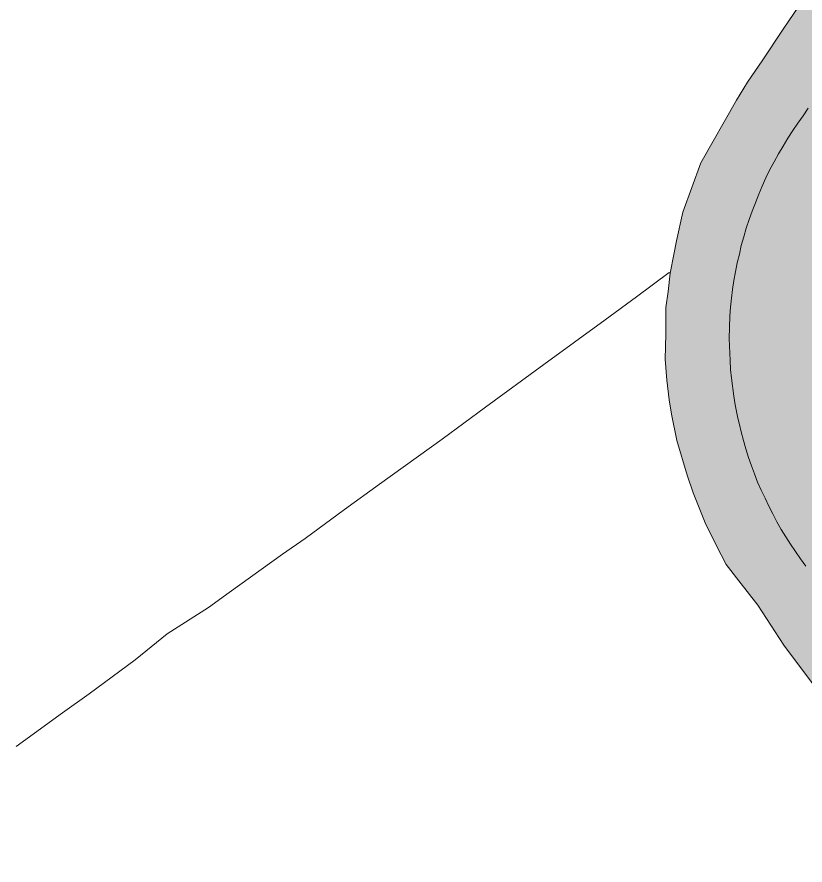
# Model space of a CAD drawing. Header units: metres. Extents: x 662613 to 666742, y 2728069 to 2732733.
# Drawn here: x 664489.3 to 664559.8, y 2730066.6 to 2730142.6 of the extents above; entities that cross this region are included whole.
import ezdxf

# ---------------------------------------------------------------- set-up
doc = ezdxf.new("R2010")
doc.units = ezdxf.units.M
doc.header["$MEASUREMENT"] = 0
for name, color, linetype, lineweight in [('Rods Hatch_2024$0$DQ_ROADS', 8, 'Continuous', 13), ('Xref_DQ_MasterPlan_2024$0$DQ_PLOTS', 252, 'Continuous', 15), ('Xref_DQ_MasterPlan_2024$0$DQ_ROADS', 8, 'Continuous', 13)]:
    doc.layers.add(name, color=color, linetype=linetype, lineweight=lineweight)

# ---------------------------------------------------------------- blocks, each defined once
blk = doc.blocks.new('Xref_DQ_MasterPlan_2024$0$DQ_Roads_')
at = {"layer": 'Xref_DQ_MasterPlan_2024$0$DQ_ROADS'}
blk.add_lwpolyline([(664559.8871, 2730093.3635), (664559.4075, 2730094.0172), (664558.9655, 2730094.6797), (664558.521, 2730095.3335), (664558.0969, 2730095.9917), (664557.69, 2730096.6684), (664557.2974, 2730097.3569), (664556.9319, 2730098.0487), (664556.561, 2730098.7403), (664556.2325, 2730099.4609), (664555.8985, 2730100.167), (664555.5683, 2730100.8957), (664555.2887, 2730101.6343), (664555.009, 2730102.3696), (664554.7507, 2730103.1183), (664554.5117, 2730103.8694), (664554.291, 2730104.6309), (664554.093, 2730105.406), (664553.9335, 2730106.057), (664553.7952, 2730106.6342), (664553.6847, 2730107.213), (664553.5528, 2730107.8118), (664553.4349, 2730108.6052), (664553.2244, 2730110.1972), (664553.1457, 2730110.9928), (664553.0973, 2730111.7932), (664553.0361, 2730113.7714), (664553.0939, 2730115.7696), (664553.1532, 2730116.569), (664553.2413, 2730117.3649), (664553.3307, 2730118.1633), (664553.4463, 2730118.9551), (664553.585, 2730119.7449), (664553.7472, 2730120.5443), (664553.9321, 2730121.3138), (664554.102, 2730122.1014), (664554.3301, 2730122.8713), (664554.5477, 2730123.6504), (664554.7994, 2730124.4107), (664555.0683, 2730125.1713), (664555.372, 2730125.922), (664555.6654, 2730126.6778), (664555.9797, 2730127.4134), (664556.2988, 2730128.1493), (664556.6751, 2730128.8804), (664557.0531, 2730129.5883), (664557.4416, 2730130.3101), (664557.8555, 2730130.9965), (664558.2797, 2730131.6908), (664558.735, 2730132.3743), (664559.1832, 2730133.0431), (664559.6368, 2730133.7104), (664560.0834, 2730134.3712)], dxfattribs=at)
blk = doc.blocks.new('Xref_DQ_MasterPlan_2024')
at = {"layer": 'Xref_DQ_MasterPlan_2024$0$DQ_PLOTS'}
for points in [[(664559.26, 2730143.512), (664557.867, 2730141.45), (664556.023, 2730138.71), (664554.666, 2730136.707), (664553.665, 2730135.113), (664550.475, 2730129.494), (664548.87, 2730125.07), (664548.321, 2730122.516), (664548.055, 2730121.279), (664547.738, 2730119.6), (664547.661, 2730119.676), (664544.727, 2730117.503), (664541.911, 2730115.44), (664536.418, 2730111.422), (664531.214, 2730107.615), (664527.315, 2730104.757), (664521.729, 2730100.725), (664518.594, 2730098.459), (664515.05, 2730095.838), (664513.035, 2730094.442), (664508.253, 2730091.016), (664506.408, 2730089.673), (664502.707, 2730087.328), (664499.835, 2730084.996), (664495.738, 2730081.94), (664493.353, 2730080.254), (664489.19, 2730077.237)], [(664489.19, 2730077.237), (664493.353, 2730080.254), (664495.738, 2730081.94), (664499.835, 2730084.996), (664502.707, 2730087.328), (664506.408, 2730089.673), (664508.253, 2730091.016), (664513.035, 2730094.442), (664515.05, 2730095.838), (664518.594, 2730098.459), (664521.729, 2730100.725), (664527.315, 2730104.757), (664531.214, 2730107.615), (664536.418, 2730111.422), (664541.911, 2730115.44), (664544.727, 2730117.503), (664547.661, 2730119.676), (664547.738, 2730119.6), (664547.554, 2730117.966), (664547.356, 2730116.543), (664547.343, 2730114.159), (664547.291, 2730111.906), (664547.435, 2730110.035), (664547.646, 2730108.283), (664547.87, 2730106.979), (664548.331, 2730104.634), (664549.267, 2730101.512), (664549.807, 2730099.931), (664550.861, 2730097.244), (664551.854, 2730095.254), (664552.757, 2730093.531), (664553.889, 2730092.075), (664555.59, 2730089.884), (664557.921, 2730086.301), (664561.546, 2730081.437)]]:
    blk.add_lwpolyline(points, dxfattribs=at)
blk.add_blockref('Xref_DQ_MasterPlan_2024$0$DQ_Roads_', (0, 0))
blk = doc.blocks.new('Rods Hatch_2024')
at = {"layer": 'Rods Hatch_2024$0$DQ_ROADS'}
h = blk.add_hatch(color=254, dxfattribs=at)
h.dxf.hatch_style = 1
h.paths.add_polyline_path([(664633.009, 2730014.403), (664627.492, 2730021.999), (664625.267, 2730025.065), (664622.507, 2730028.869), (664621.932, 2730029.663), (664620.881, 2730031.101), (664619.327, 2730033.297), (664619.015, 2730033.711), (664617.434, 2730035.861), (664616.395, 2730037.296), (664615.827, 2730038.086), (664614.187, 2730040.33), (664613.518, 2730041.25), (664611.467, 2730044.071), (664610.762, 2730045.05), (664610.179, 2730045.845), (664609.143, 2730047.282), (664607.573, 2730049.439), (664607.255, 2730049.86), (664605.686, 2730052.035), (664604.639, 2730053.464), (664604.066, 2730054.259), (664601.78, 2730057.443), (664600.998, 2730058.53), (664599.027, 2730061.209), (664598.459, 2730062.013), (664597.389, 2730063.479), (664595.814, 2730065.634), (664595.501, 2730066.054), (664593.934, 2730068.215), (664592.863, 2730069.674), (664592.289, 2730070.474), (664590.354, 2730073.203), (664590.038, 2730073.633), (664587.274, 2730077.399), (664586.725, 2730078.214), (664585.647, 2730079.652), (664584.07, 2730081.825), (664583.771, 2730082.221), (664582.202, 2730084.411), (664581.158, 2730085.877), (664580.6, 2730086.668), (664578.941, 2730089.027), (664578.35, 2730089.862), (664578.181, 2730090.101), (664576.471, 2730092.36), (664575.721, 2730093.441), (664574.714, 2730094.849), (664572.104, 2730098.469), (664571.631, 2730099.142), (664570.156, 2730101.27), (664568.055, 2730104.265), (664567.77, 2730104.949), (664567.192, 2730106.398), (664566.882, 2730107.272), (664566.529, 2730108.4), (664566.405, 2730108.978), (664566.135, 2730110.578), (664565.99, 2730111.665), (664565.859, 2730113.002), (664565.878, 2730114.274), (664565.958, 2730115.566), (664566.345, 2730117.896), (664566.688, 2730119.369), (664566.899, 2730120.089), (664567.419, 2730121.518), (664567.853, 2730122.513), (664568.205, 2730123.218), (664568.589, 2730124.009), (664569.067, 2730124.823), (664569.78, 2730125.967), (664570.618, 2730127.181), (664571.707, 2730128.771), (664572.215, 2730129.508), (664573.054, 2730130.722), (664573.735, 2730131.724), (664574.479, 2730132.837), (664575.46, 2730134.295), (664576.049, 2730135.201), (664576.994, 2730136.577), (664578.494, 2730138.774), (664578.787, 2730139.211), (664580.298, 2730141.446), (664581.269, 2730142.908), (664581.836, 2730143.726), (664583.188, 2730145.742), (664583.428, 2730146.101), (664584.229, 2730147.298), (664585.187, 2730148.688), (664586.184, 2730150.178), (664586.666, 2730150.879), (664587.211, 2730151.68), (664588.206, 2730153.16), (664589.705, 2730155.359), (664589.993, 2730155.806), (664591.484, 2730158.024), (664592.458, 2730159.48), (664593.026, 2730160.294), (664594.484, 2730162.443), (664594.65, 2730162.688), (664595.52, 2730163.968), (664597.131, 2730166.392), (664597.852, 2730167.536), (664599.041, 2730169.309), (664600.652, 2730171.715), (664602.051, 2730173.786), (664602.541, 2730174.501), (664603.984, 2730176.634), (664605.554, 2730178.957), (664606.768, 2730180.681), (664606.948, 2730180.982), (664609.987, 2730181.468), (664611.606, 2730181.752), (664607.726, 2730206.375), (664603.052, 2730205.655), (664602.409, 2730209.865), (664601.711, 2730214.229), (664600.626, 2730220.932), (664600.039, 2730224.786), (664599.308, 2730229.328), (664598.51, 2730234.302), (664596.588, 2730246.637), (664595.779, 2730252.024), (664595.248, 2730256.113), (664595.307, 2730257.338), (664595.452, 2730259.446), (664595.472, 2730260.118), (664595.644, 2730261.208), (664595.973, 2730262.492), (664596.367, 2730263.47), (664597.343, 2730264.909), (664604.823, 2730266.097), (664602.315, 2730284.33), (664597.992, 2730283.646), (664595.592, 2730283.267), (664591.622, 2730282.639), (664590.451, 2730282.452), (664587.053, 2730281.909), (664582.333, 2730281.175), (664572.917, 2730279.688), (664571.187, 2730279.419), (664569.935, 2730279.218), (664566.851, 2730278.738), (664565.071, 2730278.456), (664563.974, 2730278.28), (664557.081, 2730277.177), (664551.255, 2730276.284), (664541.499, 2730274.737), (664536.04, 2730273.874), (664534.231, 2730273.58), (664529.081, 2730272.745), (664526.987, 2730272.414), (664526.468, 2730272.332), (664526.105, 2730272.275), (664524.94, 2730272.091), (664518.027, 2730271.018), (664516.665, 2730270.814), (664513.914, 2730270.377), (664512.165, 2730270.1), (664507.647, 2730269.394), (664504.019, 2730268.821), (664498.402, 2730267.931), (664495.696, 2730267.505), (664493.961, 2730267.231), (664491.707, 2730266.876), (664490.722, 2730266.722), (664490.725, 2730266.692), (664490.325, 2730266.635), (664490.273, 2730266.627), (664490.024, 2730266.87), (664489.441, 2730267.44), (664488.934, 2730267.972), (664488.561, 2730268.426), (664488.055, 2730269.103), (664487.589, 2730269.885), (664487.323, 2730270.439), (664487.172, 2730270.799), (664486.799, 2730271.708), (664486.438, 2730272.614), (664486.21, 2730273.242), (664485.976, 2730273.908), (664485.601, 2730275.202), (664485.403, 2730276.18), (664484.938, 2730278.755), (664484.771, 2730279.758), (664484.588, 2730280.939), (664484.402, 2730282.087), (664484.173, 2730283.538), (664483.956, 2730284.916), (664483.748, 2730286.185), (664483.452, 2730288.09), (664483.24, 2730289.404), (664482.922, 2730291.427), (664482.723, 2730292.68), (664482.52, 2730293.95), (664482.3, 2730295.325), (664482.15, 2730296.265), (664481.791, 2730298.517), (664481.591, 2730299.778), (664481.317, 2730301.55), (664478.515, 2730319.534), (664478.023, 2730322.6), (664477.68, 2730324.762), (664477.402, 2730326.536), (664477.294, 2730327.153), (664477.179, 2730327.818), (664476.712, 2730330.723), (664476.345, 2730333.046), (664475.925, 2730335.608), (664475.632, 2730337.524), (664475.449, 2730338.696), (664475.021, 2730341.331), (664474.704, 2730343.369), (664474.45, 2730344.998), (664474.39, 2730345.385), (664473.943, 2730348.149), (664473.579, 2730350.447), (664473.403, 2730351.593), (664473.138, 2730353.263), (664473.049, 2730353.863), (664472.862, 2730355.02), (664472.682, 2730356.169), (664472.611, 2730356.609), (664472.481, 2730357.413), (664472.291, 2730358.627), (664472.07, 2730360.03), (664471.915, 2730361.01), (664471.725, 2730362.184), (664471.503, 2730363.561), (664471.368, 2730364.441), (664471.322, 2730364.727), (664471.187, 2730365.584), (664470.785, 2730368.088), (664470.482, 2730369.972), (664470.14, 2730372.157), (664470.053, 2730372.72), (664469.873, 2730373.88), (664469.796, 2730374.297), (664469.693, 2730374.996), (664469.46, 2730376.365), (664468.804, 2730380.541), (664468.359, 2730383.344), (664468.171, 2730384.452), (664468.061, 2730385.101), (664467.328, 2730389.805), (664467.283, 2730390.074), (664467.076, 2730391.59), (664466.838, 2730393.083), (664466.414, 2730395.742), (664466.05, 2730398.087), (664465.642, 2730400.535), (664465.11, 2730403.861), (664465.059, 2730404.183), (664464.747, 2730406.155), (664464.502, 2730407.888), (664464.289, 2730409.061), (664464.224, 2730409.482), (664464.174, 2730409.768), (664463.441, 2730414.358), (664463.287, 2730415.323), (664462.841, 2730418.167), (664462.256, 2730421.875), (664487.99, 2730426.502), (664488.755, 2730426.626), (664489.635, 2730426.768), (664490.483, 2730426.822), (664491.054, 2730426.833), (664491.844, 2730426.817), (664492.717, 2730426.751), (664494.322, 2730426.543), (664495.142, 2730426.386), (664496, 2730426.181), (664497.25, 2730425.837), (664498.627, 2730425.353), (664499.012, 2730425.155), (664499.523, 2730424.833), (664502.04, 2730423.187), (664506.168, 2730420.342), (664509.49, 2730418.011), (664512.306, 2730416.042), (664516.737, 2730412.925), (664525.16, 2730422.256), (664523.003, 2730423.751), (664521.899, 2730424.516), (664519.22, 2730426.373), (664519.152, 2730426.421), (664518.059, 2730427.194), (664516.78, 2730428.097), (664513.426, 2730430.428), (664509.453, 2730433.185), (664506.759, 2730435.01), (664504.195, 2730436.388), (664503.993, 2730436.492), (664503.351, 2730436.865), (664502.662, 2730437.206), (664502.507, 2730437.275), (664501.905, 2730437.542), (664501.319, 2730437.787), (664501.108, 2730437.858), (664500.475, 2730438.068), (664498.61, 2730438.6), (664497.43, 2730438.877), (664496.546, 2730439.042), (664495.816, 2730439.148), (664495.026, 2730439.234), (664494.422, 2730439.295), (664493.149, 2730439.37), (664492.36, 2730439.397), (664489.197, 2730439.248), (664488.524, 2730439.157), (664488.31, 2730439.135), (664487.996, 2730439.1), (664487.642, 2730439.048), (664487.203, 2730438.985), (664486.854, 2730438.929), (664485.387, 2730438.697), (664479.203, 2730437.712), (664478.221, 2730437.559), (664473.627, 2730436.838), (664470.065, 2730436.279), (664460.242, 2730434.731), (664459.514, 2730439.491), (664457.984, 2730449.168), (664457.18, 2730454.249), (664456.91, 2730455.962), (664455.349, 2730465.835), (664455.227, 2730466.607), (664454.738, 2730469.697), (664454.023, 2730474.132), (664453.978, 2730474.568), (664452.402, 2730484.204), (664451.436, 2730490.166), (664449.518, 2730502.407), (664448.524, 2730508.652), (664448.079, 2730511.45), (664447.718, 2730513.679), (664447.325, 2730516.154), (664428.861, 2730516.154), (664428.945, 2730515.627), (664429.238, 2730513.772), (664429.299, 2730513.345), (664430.08, 2730508.446), (664430.288, 2730507.17), (664431.058, 2730502.341), (664431.475, 2730499.709), (664431.862, 2730497.26), (664432.322, 2730494.358), (664432.647, 2730492.258), (664432.91, 2730490.597), (664433.517, 2730486.533), (664433.547, 2730486.538), (664433.551, 2730486.513), (664435.938, 2730471.405), (664438.64, 2730454.32), (664442.599, 2730429.368), (664445.336, 2730412.069), (664448.991, 2730388.968), (664449.695, 2730384.513), (664450.536, 2730379.139), (664451.339, 2730374.112), (664451.757, 2730371.44), (664451.895, 2730370.565), (664452.207, 2730368.563), (664452.277, 2730368.108), (664452.527, 2730366.513), (664452.657, 2730365.667), (664452.778, 2730364.933), (664453.064, 2730363.113), (664453.525, 2730360.223), (664454.083, 2730356.75), (664454.373, 2730354.984), (664454.662, 2730353.162), (664454.789, 2730352.343), (664455.149, 2730350.09), (664455.69, 2730346.67), (664456.171, 2730343.562), (664456.343, 2730342.498), (664458.035, 2730331.737), (664458.425, 2730329.307), (664458.584, 2730328.291), (664458.729, 2730327.381), (664458.991, 2730325.729), (664459.493, 2730322.547), (664460.128, 2730318.542), (664460.366, 2730317.029), (664460.905, 2730313.634), (664461.221, 2730311.601), (664461.576, 2730309.369), (664462.271, 2730304.936), (664462.619, 2730302.721), (664462.99, 2730300.401), (664463.533, 2730297.01), (664464.245, 2730292.568), (664464.773, 2730289.236), (664465.26, 2730286.167), (664465.591, 2730284.072), (664465.969, 2730281.699), (664466.388, 2730279.037), (664466.754, 2730276.713), (664467.032, 2730274.828), (664467.252, 2730272.708), (664467.301, 2730272.092), (664467.361, 2730271.187), (664467.361, 2730269.828), (664467.313, 2730268.734), (664467.256, 2730267.917), (664467.082, 2730266.691), (664466.907, 2730265.779), (664466.627, 2730264.933), (664466.375, 2730264.329), (664465.894, 2730263.473), (664465.353, 2730262.625), (664464.62, 2730262.508), (664445.877, 2730259.584), (664440.867, 2730259.035), (664440.897, 2730258.787), (664437.39, 2730258.229), (664435.024, 2730257.862), (664437.099, 2730239.583), (664441.267, 2730240.241), (664446.716, 2730241.094), (664461.287, 2730243.391), (664475.294, 2730245.619), (664483.04, 2730247.018), (664491.814, 2730248.415), (664499.02, 2730249.534), (664506.305, 2730250.746), (664511.864, 2730251.616), (664515.882, 2730252.209), (664521.428, 2730253.118), (664529.596, 2730254.382), (664544.06, 2730256.819), (664553.361, 2730258.176), (664559.553, 2730259.098), (664567.878, 2730260.416), (664571.844, 2730261.18), (664573.161, 2730260.587), (664574.9, 2730258.203), (664575.769, 2730256.411), (664576.586, 2730254.369), (664577.166, 2730252.274), (664577.548, 2730249.785), (664578.47, 2730244.015), (664579.115, 2730239.984), (664579.603, 2730236.664), (664579.985, 2730234.253), (664580.657, 2730230.288), (664581.131, 2730227.073), (664581.566, 2730224.465), (664581.921, 2730222.067), (664582.304, 2730219.67), (664582.764, 2730217.14), (664583.024, 2730215.495), (664583.147, 2730214.572), (664583.568, 2730211.845), (664583.99, 2730209.249), (664584.635, 2730205.152), (664585.109, 2730202.162), (664585.524, 2730199.144), (664585.672, 2730197.938), (664585.735, 2730196.911), (664585.766, 2730195.133), (664585.782, 2730193.097), (664585.626, 2730191.316), (664585.363, 2730188.997), (664585.073, 2730186.995), (664573.663, 2730164.921), (664565.205, 2730152.327), (664559.922, 2730144.471), (664559.26, 2730143.512), (664557.867, 2730141.45), (664556.023, 2730138.71), (664554.666, 2730136.707), (664553.665, 2730135.113), (664550.475, 2730129.494), (664548.87, 2730125.07), (664548.321, 2730122.516), (664548.055, 2730121.279), (664547.738, 2730119.6), (664547.554, 2730117.966), (664547.356, 2730116.543), (664547.343, 2730114.159), (664547.291, 2730111.906), (664547.435, 2730110.035), (664547.646, 2730108.283), (664547.87, 2730106.979), (664548.331, 2730104.634), (664549.267, 2730101.512), (664549.807, 2730099.931), (664550.861, 2730097.244), (664551.854, 2730095.254), (664552.757, 2730093.531), (664553.889, 2730092.075), (664555.59, 2730089.884), (664557.921, 2730086.301), (664561.546, 2730081.437), (664567.135, 2730073.792), (664571.698, 2730067.47), (664573.861, 2730064.448), (664574.037, 2730064.575), (664577.341, 2730060.021), (664580.318, 2730055.938), (664585.312, 2730049.027), (664585.841, 2730048.101), (664585.923, 2730048.173), (664588.415, 2730044.764), (664594.263, 2730036.689), (664601.38, 2730026.894), (664604.873, 2730022.053), (664608.555, 2730017.024), (664609.251, 2730016.061), (664612.472, 2730011.604), (664616.372, 2730006.262), (664620.007, 2730001.249), (664622.984, 2729997.113), (664626.465, 2729992.291), (664628.021, 2729990.139), (664631.831, 2729984.863), (664633.203, 2729982.987), (664648.883, 2729992.525), (664648.197, 2729993.451), (664646.945, 2729995.181), (664645.617, 2729997.152), (664646.246, 2730000.547), (664657.783, 2730008.97), (664674.623, 2730021.183), (664683.376, 2730027.552), (664686.184, 2730029.594), (664690.102, 2730032.429), (664690.117, 2730032.409), (664690.118, 2730032.408), (664690.158, 2730032.354), (664690.429, 2730031.996), (664690.964, 2730031.286), (664691.225, 2730030.94), (664691.429, 2730030.67), (664691.568, 2730030.485), (664691.97, 2730029.952), (664692.386, 2730029.401), (664692.389, 2730029.397), (664693.003, 2730028.585), (664693.05, 2730028.522), (664693.073, 2730028.492), (664693.421, 2730028.032), (664693.651, 2730027.728), (664693.82, 2730027.504), (664693.898, 2730027.401), (664694.321, 2730026.842), (664694.411, 2730026.722), (664694.571, 2730026.511), (664694.687, 2730026.357), (664695.025, 2730025.91), (664703.608, 2730032.075), (664704.047, 2730032.201), (664708.857, 2730035.726), (664709.551, 2730040.45), (664709.847, 2730042.707), (664709.978, 2730042.716), (664710.024, 2730042.968), (664710.099, 2730043.07), (664710.378, 2730045.12), (664706.4, 2730050.435), (664701.995, 2730056.587), (664696.689, 2730052.656), (664695.526, 2730051.794), (664695.424, 2730051.719), (664694.778, 2730052.659), (664693.967, 2730053.841), (664693.454, 2730054.587), (664693.149, 2730055.016), (664692.28, 2730056.237), (664690.076, 2730059.317), (664687.55, 2730062.84), (664685.999, 2730064.989), (664685.62, 2730065.509), (664683.717, 2730068.124), (664680.66, 2730072.123), (664677.909, 2730076.08), (664673.203, 2730082.593), (664672.428, 2730083.668), (664672.111, 2730084.106), (664669.281, 2730087.993), (664669.096, 2730088.24), (664668.909, 2730088.506), (664667.872, 2730089.93), (664666.082, 2730092.387), (664665.76, 2730092.821), (664664.954, 2730093.938), (664659.063, 2730102.071), (664658.354, 2730103.05), (664656.656, 2730105.388), (664646.577, 2730098.015), (664648.398, 2730095.519), (664649.967, 2730093.342), (664650.46, 2730092.651), (664650.927, 2730091.996), (664652.697, 2730089.585), (664655.066, 2730086.322), (664656.995, 2730083.675), (664659.276, 2730080.515), (664660.711, 2730078.527), (664664.43, 2730073.431), (664665.008, 2730072.639), (664666.051, 2730071.204), (664667.622, 2730069.031), (664668.097, 2730068.383), (664668.518, 2730067.809), (664670.227, 2730065.419), (664672.582, 2730062.185), (664674.512, 2730059.523), (664677.185, 2730055.831), (664680.039, 2730051.906), (664680.597, 2730051.116), (664681.894, 2730049.345), (664680.535, 2730040.893), (664663.463, 2730028.562), (664661.292, 2730027.003), (664661.068, 2730026.84), (664653.536, 2730021.351), (664652.77, 2730020.785), (664651.332, 2730019.731), (664649.154, 2730018.166), (664648.74, 2730017.866), (664646.558, 2730016.31), (664645.102, 2730015.236), (664644.309, 2730014.681), (664643.973, 2730014.438), (664638.745, 2730010.623), (664635.382, 2730011.135)])

msp = doc.modelspace()

# ---------------------------------------------------------------- block references
for name in ['Xref_DQ_MasterPlan_2024', 'Rods Hatch_2024']:
    msp.add_blockref(name, (0, 0))

doc.saveas('drawing.dxf')
